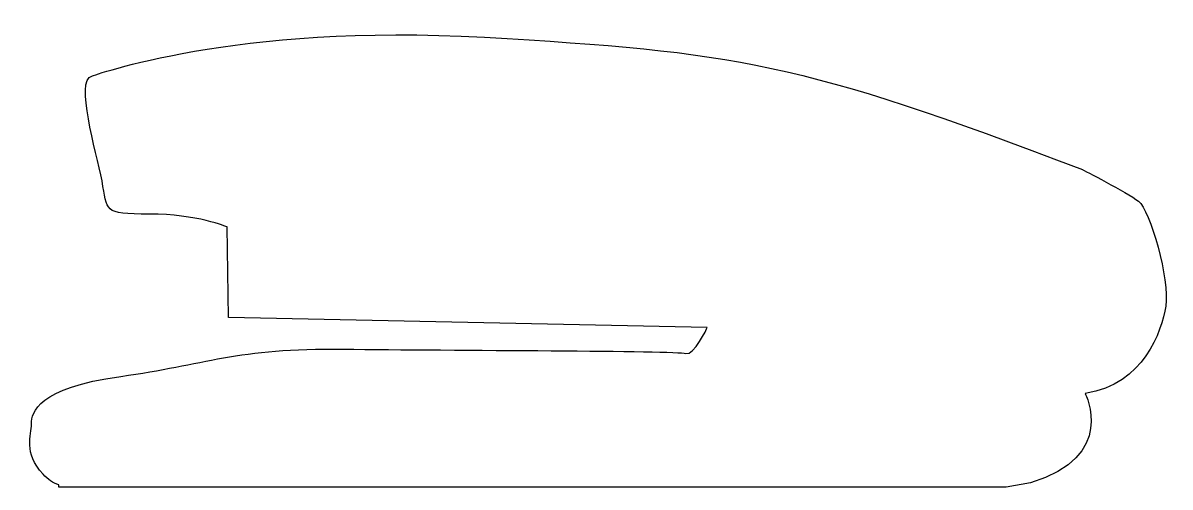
# Model space of a CAD drawing. Header units: centimetres. Extents: x -9.9 to 9.9, y -3.9 to 4.1.
import ezdxf

# ---------------------------------------------------------------- set-up
doc = ezdxf.new("R2010")
doc.units = ezdxf.units.CM
doc.header["$MEASUREMENT"] = 0
doc.layers.add('Camada 1', color=7, linetype='Continuous')

msp = doc.modelspace()

# ---------------------------------------------------------------- linework, layer by layer
at = {"layer": 'Camada 1'}
msp.add_open_spline([(9.31552, 1.03201), (9.11729, 1.18063), (8.34905, 1.57705), (8.34905, 1.57705), (8.34905, 1.57705), (3.49222, 3.43559), (2.35237, 3.60905), (-1.95928, 3.8568), (-1.95928, 3.8568), (-6.27101, 4.10464), (-8.7242, 3.18786), (-8.7242, 3.18786), (-8.7242, 3.18786), (-9.02143, 3.11343), (-8.6499, 1.89929), (-8.55079, 1.37898), (-8.55079, 1.37898), (-8.45157, 0.85862), (-8.55079, 0.80901), (-7.73302, 0.80901), (-7.73302, 0.80901), (-6.91525, 0.80901), (-6.39484, 0.58605), (-6.39484, 0.58605), (-6.39484, 0.58605), (-6.39484, 0.58605), (-6.37021, -0.97515), (-6.37021, -0.97515), (-6.37021, -0.97515), (-6.37021, -0.97515), (1.88159, -1.14861), (1.88159, -1.14861), (1.88159, -1.14861), (1.88159, -1.14861), (1.65857, -1.64417), (1.5098, -1.59472), (1.5098, -1.59472), (1.36113, -1.54506), (-2.55407, -1.54506), (-4.38774, -1.52019), (-4.38774, -1.52019), (-6.22141, -1.4954), (-6.79143, -1.79276), (-8.22862, -1.9911), (-8.22862, -1.9911), (-9.66581, -2.18933), (-9.76503, -2.61057), (-9.76503, -2.80882), (-9.76503, -2.80882), (-9.76503, -3.00705), (-9.91375, -3.30438), (-9.56678, -3.67618), (-9.56678, -3.67618), (-9.48031, -3.76881), (-9.3953, -3.8276), (-9.29421, -3.86004), (-9.29421, -3.86004), (-9.29421, -3.86004), (-9.29421, -3.89928), (-9.29421, -3.89928), (-9.29421, -3.89928), (-9.29421, -3.89928), (7.03576, -3.89927), (7.03576, -3.89927), (7.03576, -3.89927), (7.03576, -3.89927), (7.45703, -3.82492), (7.45703, -3.82492), (7.45703, -3.82492), (8.95955, -3.38161), (8.39874, -2.28841), (8.39874, -2.28841), (8.39874, -2.28841), (9.41466, -2.11495), (9.71224, -1.22291), (9.78645, -0.7769), (9.78645, -0.7769), (9.86085, -0.33107), (9.51395, 0.88329), (9.31552, 1.03201)], degree=3, knots=[0, 0, 0, 0, 0.04761905, 0.04761905, 0.04761905, 0.04761905, 0.0952381, 0.0952381, 0.0952381, 0.0952381, 0.14285714, 0.14285714, 0.14285714, 0.14285714, 0.19047619, 0.19047619, 0.19047619, 0.19047619, 0.23809524, 0.23809524, 0.23809524, 0.23809524, 0.28571429, 0.28571429, 0.28571429, 0.28571429, 0.33333333, 0.33333333, 0.33333333, 0.33333333, 0.38095238, 0.38095238, 0.38095238, 0.38095238, 0.42857143, 0.42857143, 0.42857143, 0.42857143, 0.47619048, 0.47619048, 0.47619048, 0.47619048, 0.52380952, 0.52380952, 0.52380952, 0.52380952, 0.57142857, 0.57142857, 0.57142857, 0.57142857, 0.61904762, 0.61904762, 0.61904762, 0.61904762, 0.66666667, 0.66666667, 0.66666667, 0.66666667, 0.71428571, 0.71428571, 0.71428571, 0.71428571, 0.76190476, 0.76190476, 0.76190476, 0.76190476, 0.80952381, 0.80952381, 0.80952381, 0.80952381, 0.85714286, 0.85714286, 0.85714286, 0.85714286, 0.9047619, 0.9047619, 0.9047619, 0.9047619, 1, 1, 1, 1], dxfattribs=at)

doc.saveas('drawing.dxf')
